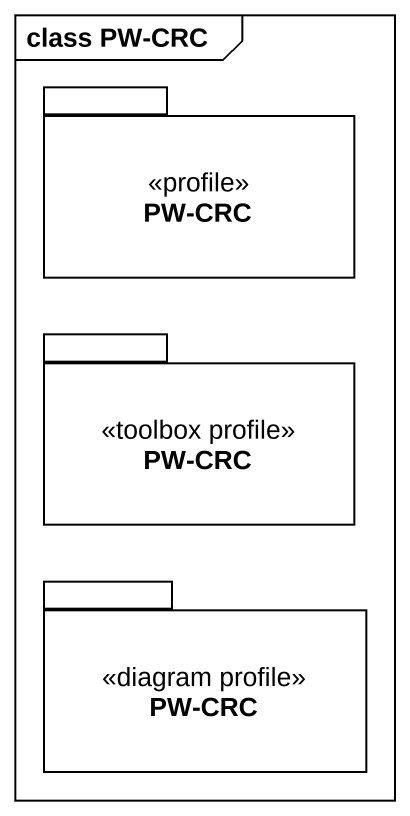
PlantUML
@startuml
mainframe class PW-CRC
package "PW-CRC" as PW_CRC <<profile>> {
}
package "PW-CRC" as PW_CRC_2 <<toolbox profile>> {
}
package "PW-CRC" as PW_CRC_3 <<diagram profile>> {
}
@enduml
